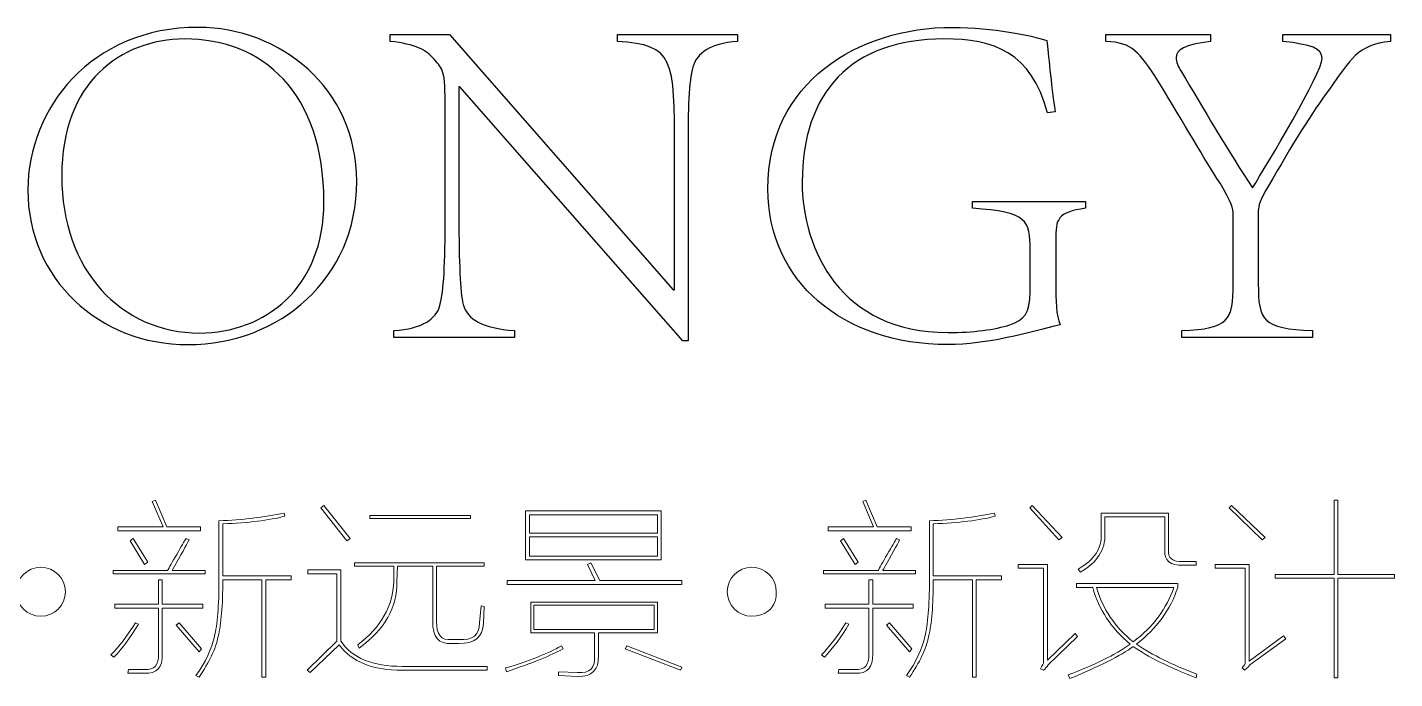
# Model space of a CAD drawing. Extents: x -266287 to 275962, y -324567 to 363765.
# Drawn here: x -78562 to -76561, y 7995 to 8949 of the extents above; entities that cross this region are included whole.
import ezdxf

# ---------------------------------------------------------------- set-up
doc = ezdxf.new("R2010")
doc.units = 0
doc.header["$LTSCALE"] = 1000
doc.layers.get('0').update_dxf_attribs({"linetype": 'CONTINUOUS'})

msp = doc.modelspace()

# ---------------------------------------------------------------- linework, layer by layer
at = {"lineweight": 9}
for p, q in [((-78379.43045, 8254.37516), (-78374.91738, 8256.58002)), ((-78363.72082, 8217.34038), (-78379.43045, 8254.37516)), ((-78374.91738, 8256.58002), (-78358.10531, 8217.34038)), ((-78132.65826, 8245.38346), (-78128.17964, 8248.7252)), ((-78094.55551, 8197.18657), (-78132.65826, 8245.38346)), ((-78128.17964, 8248.7252), (-78090.04243, 8200.52831)), ((-77339.83844, 8254.37516), (-77335.32536, 8256.58002)), ((-77324.1288, 8217.34038), (-77339.83844, 8254.37516)), ((-77335.32536, 8256.58002), (-77318.5133, 8217.34038)), ((-77095.34001, 8245.38346), (-77091.96382, 8248.7252)), ((-77052.72418, 8198.289), (-77095.34001, 8245.38346)), ((-77091.96382, 8248.7252), (-77048.21111, 8201.6652)), ((-76803.71268, 8245.38346), (-76800.37094, 8248.7252)), ((-76755.51579, 8198.289), (-76803.71268, 8245.38346)), ((-76800.37094, 8248.7252), (-76751.00272, 8201.6652)), ((-76650.09587, 8256.58002), (-76644.48037, 8256.58002)), ((-76650.09587, 8147.81835), (-76650.09587, 8256.58002)), ((-76644.48037, 8256.58002), (-76644.48037, 8147.81835)), ((-78060.89692, 8234.1869), (-77913.99805, 8234.1869)), ((-78060.89692, 8229.70827), (-78060.89692, 8234.1869)), ((-77913.99805, 8229.70827), (-78060.89692, 8229.70827)), ((-77913.99805, 8234.1869), (-77913.99805, 8229.70827)), ((-77833.21056, 8240.90483), (-77634.70416, 8240.90483)), ((-77833.21056, 8169.14349), (-77833.21056, 8240.90483)), ((-77640.31967, 8235.28933), (-77827.62951, 8235.28933)), ((-77827.62951, 8235.28933), (-77827.62951, 8208.38313)), ((-77640.31967, 8208.38313), (-77640.31967, 8235.28933)), ((-77634.70416, 8240.90483), (-77634.70416, 8169.14349)), ((-78429.86665, 8211.72487), (-78429.86665, 8217.34038)), ((-78429.86665, 8217.34038), (-78363.72082, 8217.34038)), ((-78308.77154, 8211.72487), (-78429.86665, 8211.72487)), ((-78358.10531, 8217.34038), (-78308.77154, 8217.34038)), ((-78308.77154, 8217.34038), (-78308.77154, 8211.72487)), ((-77827.62951, 8208.38313), (-77640.31967, 8208.38313)), ((-77390.27464, 8211.72487), (-77390.27464, 8217.34038)), ((-77390.27464, 8217.34038), (-77324.1288, 8217.34038)), ((-77269.17953, 8211.72487), (-77390.27464, 8211.72487)), ((-77318.5133, 8217.34038), (-77269.17953, 8217.34038)), ((-77269.17953, 8217.34038), (-77269.17953, 8211.72487)), ((-78411.95215, 8197.18657), (-78407.43908, 8200.52831)), ((-78390.62701, 8162.39111), (-78411.95215, 8197.18657)), ((-78407.43908, 8200.52831), (-78386.14839, 8165.7673)), ((-78090.04243, 8200.52831), (-78094.55551, 8197.18657)), ((-77640.31967, 8202.76763), (-77827.62951, 8202.76763)), ((-77827.62951, 8202.76763), (-77827.62951, 8174.72455)), ((-77640.31967, 8174.72455), (-77640.31967, 8202.76763)), ((-77372.36014, 8197.18657), (-77367.84707, 8200.52831)), ((-77351.035, 8162.39111), (-77372.36014, 8197.18657)), ((-77367.84707, 8200.52831), (-77346.55638, 8165.7673)), ((-77048.21111, 8201.6652), (-77052.72418, 8198.289)), ((-76751.00272, 8201.6652), (-76755.51579, 8198.289)), ((-78386.14839, 8165.7673), (-78390.62701, 8162.39111)), ((-77634.70416, 8169.14349), (-77833.21056, 8169.14349)), ((-77827.62951, 8174.72455), (-77640.31967, 8174.72455)), ((-77742.39785, 8162.39111), (-77737.88477, 8164.63042)), ((-77737.88477, 8164.63042), (-77724.4489, 8138.82665)), ((-77346.55638, 8165.7673), (-77351.035, 8162.39111)), ((-77731.16684, 8138.82665), (-77742.39785, 8162.39111)), ((-76736.42997, 8142.20285), (-76736.42997, 8147.81835)), ((-76736.42997, 8147.81835), (-76650.09587, 8147.81835)), ((-76644.48037, 8147.81835), (-76561.48802, 8147.81835)), ((-76561.48802, 8147.81835), (-76561.48802, 8142.20285)), ((-77860.15121, 8133.2456), (-77860.15121, 8138.82665)), ((-77860.15121, 8138.82665), (-77731.16684, 8138.82665)), ((-77604.42177, 8133.2456), (-77860.15121, 8133.2456)), ((-77724.4489, 8138.82665), (-77604.42177, 8138.82665)), ((-77604.42177, 8138.82665), (-77604.42177, 8133.2456)), ((-76650.09587, 8142.20285), (-76736.42997, 8142.20285)), ((-76650.09587, 7996.40641), (-76650.09587, 8142.20285)), ((-76561.48802, 8142.20285), (-76644.48037, 8142.20285)), ((-76644.48037, 8142.20285), (-76644.48037, 7996.40641)), ((-77644.79829, 8102.96321), (-77820.87712, 8102.96321)), ((-77820.87712, 8102.96321), (-77820.87712, 8067.06532)), ((-77644.79829, 8067.06532), (-77644.79829, 8102.96321)), ((-78344.63499, 8073.78325), (-78340.15636, 8077.15945)), ((-78311.01086, 8034.54361), (-78344.63499, 8073.78325)), ((-78340.15636, 8077.15945), (-78307.63466, 8039.02224)), ((-77820.87712, 8067.06532), (-77644.79829, 8067.06532)), ((-77305.04297, 8073.78325), (-77300.56435, 8077.15945)), ((-77271.41884, 8034.54361), (-77305.04297, 8073.78325)), ((-77300.56435, 8077.15945), (-77268.04265, 8039.02224)), ((-77687.41412, 8039.02224), (-77685.17481, 8043.53531)), ((-77685.17481, 8043.53531), (-77604.42177, 8012.11604)), ((-78307.63466, 8039.02224), (-78311.01086, 8034.54361)), ((-77606.69554, 8007.63742), (-77687.41412, 8039.02224)), ((-77268.04265, 8039.02224), (-77271.41884, 8034.54361)), ((-77604.42177, 8012.11604), (-77606.69554, 8007.63742)), ((-76644.48037, 7996.40641), (-76650.09587, 7996.40641))]:
    msp.add_line(p, q, dxfattribs=at)
for points, knots in [([(-78080.15501, 8722.70144), (-78080.15501, 8581.86593), (-78192.70628, 8484.16303), (-78327.20281, 8484.16303), (-78456.7384, 8484.16303), (-78561.50375, 8579.72997), (-78561.50375, 8710.7125), (-78561.50375, 8829.60275), (-78469.48525, 8948.52745), (-78311.63097, 8948.52745), (-78193.3953, 8948.52745), (-78080.15501, 8860.02294), (-78080.15501, 8722.70144)], [0, 0, 0, 0, 1, 1, 1, 2, 2, 2, 3, 3, 3, 4, 4, 4, 4]), ([(-77051.13944, 8513.17073), (-77097.13146, 8501.87082), (-77157.31728, 8484.16303), (-77215.33269, 8484.16303), (-77369.67297, 8484.16303), (-77478.67579, 8577.59402), (-77478.67579, 8712.09054), (-77478.67579, 8867.11984), (-77347.72771, 8948.52745), (-77208.27024, 8948.52745), (-77148.08442, 8948.52745), (-77094.30648, 8936.50406), (-77070.22527, 8929.40717)], [3, 3, 3, 3, 4, 4, 4, 5, 5, 5, 6, 6, 6, 7, 7, 7, 7]), ([(-78511.96328, 8731.21082), (-78511.96328, 8593.16585), (-78424.87126, 8501.1818), (-78310.21848, 8501.1818), (-78214.65154, 8501.1818), (-78128.28299, 8566.98312), (-78128.28299, 8693.00471), (-78128.28299, 8853.68397), (-78218.19998, 8931.54313), (-78332.16374, 8931.54313)], [0, 0, 0, 0, 1, 1, 1, 2, 2, 2, 3, 3, 3, 3]), ([(-77069.53625, 8823.22932), (-77092.89399, 8912.42285), (-77148.08442, 8931.54313), (-77221.0171, 8931.54313), (-77356.92611, 8931.54313), (-77428.41184, 8852.9605), (-77428.41184, 8722.01242), (-77428.41184, 8622.93147), (-77371.77447, 8501.87082), (-77215.33269, 8501.87082), (-77177.8156, 8501.87082), (-77145.98292, 8506.14273), (-77124.72668, 8513.17073)], [9, 9, 9, 9, 10, 10, 10, 11, 11, 11, 12, 12, 12, 13, 13, 13, 13]), ([(-76831.06674, 8927.99468), (-76868.58383, 8923.06819), (-76881.33068, 8915.97129), (-76881.33068, 8903.91346), (-76881.33068, 8898.2635), (-76878.5057, 8891.16661), (-76873.54477, 8883.38069)], [8, 8, 8, 8, 9, 9, 9, 10, 10, 10, 10]), ([(-76769.50288, 8713.53748), (-76748.24664, 8748.19514), (-76667.56251, 8881.27918), (-76667.56251, 8903.22444), (-76667.56251, 8918.10725), (-76683.82336, 8923.06819), (-76724.8889, 8927.99468)], [11, 11, 11, 11, 12, 12, 12, 13, 13, 13, 13])]:
    msp.add_open_spline(points, degree=3, knots=knots)
for points in [[(-78332.16374, 8931.54313), (-78426.28375, 8930.85411), (-78511.96328, 8867.80886), (-78511.96328, 8731.21082)], [(-78031.40691, 8927.99468), (-78031.40691, 8927.99468), (-78031.40691, 8937.91655), (-78031.40691, 8937.91655)], [(-78031.40691, 8937.91655), (-78031.40691, 8937.91655), (-77944.34934, 8937.91655), (-77944.34934, 8937.91655)], [(-77967.01807, 8901.81195), (-77979.04146, 8915.97129), (-77993.88982, 8923.75721), (-78031.40691, 8927.99468)], [(-77944.34934, 8937.91655), (-77944.34934, 8937.91655), (-77617.34088, 8564.15814), (-77617.34088, 8564.15814)], [(-77698.71404, 8927.99468), (-77698.71404, 8927.99468), (-77698.71404, 8937.91655), (-77698.71404, 8937.91655)], [(-77698.71404, 8937.91655), (-77698.71404, 8937.91655), (-77523.18642, 8937.91655), (-77523.18642, 8937.91655)], [(-77615.20492, 8765.90293), (-77615.20492, 8903.91346), (-77615.89394, 8922.34472), (-77698.71404, 8927.99468)], [(-77523.18642, 8927.99468), (-77564.21751, 8924.44623), (-77581.9253, 8911.01036), (-77588.29873, 8890.47759)], [(-77523.18642, 8937.91655), (-77523.18642, 8937.91655), (-77523.18642, 8927.99468), (-77523.18642, 8927.99468)], [(-77070.22527, 8929.40717), (-77068.12376, 8908.8744), (-77064.57531, 8868.56678), (-77058.20188, 8824.67626)], [(-76983.96008, 8927.99468), (-76983.96008, 8927.99468), (-76983.96008, 8937.91655), (-76983.96008, 8937.91655)], [(-76983.96008, 8937.91655), (-76983.96008, 8937.91655), (-76831.06674, 8937.91655), (-76831.06674, 8937.91655)], [(-76907.51341, 8869.94482), (-76935.83209, 8913.14632), (-76944.34148, 8925.89317), (-76983.96008, 8927.99468)], [(-76831.06674, 8937.91655), (-76831.06674, 8937.91655), (-76831.06674, 8927.99468), (-76831.06674, 8927.99468)], [(-76724.8889, 8927.99468), (-76724.8889, 8927.99468), (-76724.8889, 8937.91655), (-76724.8889, 8937.91655)], [(-76724.8889, 8937.91655), (-76724.8889, 8937.91655), (-76567.75809, 8937.91655), (-76567.75809, 8937.91655)], [(-76567.75809, 8927.99468), (-76616.57509, 8922.34472), (-76625.08448, 8902.53542), (-76656.95161, 8857.92143)], [(-76567.75809, 8937.91655), (-76567.75809, 8937.91655), (-76567.75809, 8927.99468), (-76567.75809, 8927.99468)], [(-77950.72277, 8826.77777), (-77950.72277, 8889.78857), (-77954.27122, 8886.24012), (-77967.01807, 8901.81195)], [(-77588.29873, 8890.47759), (-77594.67215, 8868.56678), (-77595.39562, 8832.46218), (-77595.39562, 8765.90293)], [(-76873.54477, 8883.38069), (-76843.09012, 8832.46218), (-76802.74805, 8763.76698), (-76769.50288, 8713.53748)], [(-76816.9074, 8720.59993), (-76840.98861, 8756.70453), (-76867.89481, 8805.52153), (-76907.51341, 8869.94482)], [(-77929.50098, 8861.46988), (-77929.50098, 8861.46988), (-77930.91347, 8861.46988), (-77930.91347, 8861.46988)], [(-77930.91347, 8861.46988), (-77930.91347, 8861.46988), (-77930.91347, 8673.16096), (-77930.91347, 8673.16096)], [(-77603.18154, 8489.81298), (-77603.18154, 8489.81298), (-77929.50098, 8861.46988), (-77929.50098, 8861.46988)], [(-76656.95161, 8857.92143), (-76682.41087, 8824.67626), (-76711.45302, 8776.51383), (-76746.14513, 8716.36246)], [(-77950.72277, 8673.16096), (-77950.72277, 8673.16096), (-77950.72277, 8826.77777), (-77950.72277, 8826.77777)], [(-77058.20188, 8824.67626), (-77058.20188, 8824.67626), (-77069.53625, 8823.22932), (-77069.53625, 8823.22932)], [(-77615.20492, 8564.15814), (-77615.20492, 8564.15814), (-77615.20492, 8765.90293), (-77615.20492, 8765.90293)], [(-77595.39562, 8765.90293), (-77595.39562, 8765.90293), (-77595.39562, 8489.81298), (-77595.39562, 8489.81298)], [(-76797.78712, 8675.29692), (-76797.78712, 8683.08284), (-76799.23406, 8690.86875), (-76816.9074, 8720.59993)], [(-76746.14513, 8716.36246), (-76759.58101, 8695.14067), (-76760.27003, 8687.35476), (-76760.9935, 8680.25786)], [(-77179.26254, 8683.77186), (-77179.26254, 8683.77186), (-77179.26254, 8693.69373), (-77179.26254, 8693.69373)], [(-77179.26254, 8693.69373), (-77179.26254, 8693.69373), (-77013.62235, 8693.69373), (-77013.62235, 8693.69373)], [(-77094.9955, 8622.93147), (-77094.9955, 8666.09852), (-77098.54395, 8678.1219), (-77179.26254, 8683.77186)], [(-77013.62235, 8683.77186), (-77055.37691, 8677.43288), (-77057.47841, 8668.20003), (-77057.47841, 8637.05636)], [(-77013.62235, 8693.69373), (-77013.62235, 8693.69373), (-77013.62235, 8683.77186), (-77013.62235, 8683.77186)], [(-77958.50869, 8541.48941), (-77952.85873, 8562.74565), (-77950.72277, 8601.67523), (-77950.72277, 8673.16096)], [(-77930.91347, 8673.16096), (-77930.19, 8601.67523), (-77929.50098, 8562.74565), (-77924.54005, 8542.93635)], [(-76797.78712, 8573.35655), (-76797.78712, 8573.35655), (-76797.78712, 8675.29692), (-76797.78712, 8675.29692)], [(-76760.9935, 8680.25786), (-76760.9935, 8680.25786), (-76760.9935, 8573.35655), (-76760.9935, 8573.35655)], [(-77057.47841, 8637.05636), (-77057.47841, 8637.05636), (-77057.47841, 8573.35655), (-77057.47841, 8573.35655)], [(-77094.9955, 8561.33316), (-77094.9955, 8561.33316), (-77094.9955, 8622.93147), (-77094.9955, 8622.93147)], [(-77617.34088, 8564.15814), (-77617.34088, 8564.15814), (-77615.20492, 8564.15814), (-77615.20492, 8564.15814)], [(-77057.47841, 8573.35655), (-77057.47841, 8548.58631), (-77056.78939, 8527.36452), (-77051.13944, 8513.17073)], [(-76872.8213, 8504.69579), (-76803.47152, 8507.52077), (-76797.78712, 8519.57861), (-76797.78712, 8573.35655)], [(-76760.9935, 8573.35655), (-76760.9935, 8519.57861), (-76755.34354, 8507.52077), (-76681.72185, 8504.69579)], [(-77124.72668, 8513.17073), (-77103.50489, 8520.26763), (-77094.9955, 8530.1895), (-77094.9955, 8561.33316)], [(-78025.75695, 8504.69579), (-77984.00239, 8507.52077), (-77964.15864, 8521.71457), (-77958.50869, 8541.48941)], [(-77924.54005, 8542.93635), (-77918.16662, 8520.95665), (-77896.94483, 8508.24424), (-77849.50587, 8504.69579)], [(-78025.75695, 8494.77392), (-78025.75695, 8494.77392), (-78025.75695, 8504.69579), (-78025.75695, 8504.69579)], [(-77849.50587, 8504.69579), (-77849.50587, 8504.69579), (-77849.50587, 8494.77392), (-77849.50587, 8494.77392)], [(-76872.8213, 8494.77392), (-76872.8213, 8494.77392), (-76872.8213, 8504.69579), (-76872.8213, 8504.69579)], [(-76681.72185, 8504.69579), (-76681.72185, 8504.69579), (-76681.72185, 8494.77392), (-76681.72185, 8494.77392)], [(-77849.50587, 8494.77392), (-77849.50587, 8494.77392), (-78025.75695, 8494.77392), (-78025.75695, 8494.77392)], [(-77595.39562, 8489.81298), (-77595.39562, 8489.81298), (-77603.18154, 8489.81298), (-77603.18154, 8489.81298)], [(-76681.72185, 8494.77392), (-76681.72185, 8494.77392), (-76872.8213, 8494.77392), (-76872.8213, 8494.77392)]]:
    msp.add_open_spline(points, degree=3)
for points in [[(-78281.8309, 8226.33208), (-78247.44884, 8227.81347), (-78215.68506, 8231.53417), (-78186.50511, 8237.52864)], [(-78281.8309, 8139.96354), (-78281.8309, 8139.96354), (-78281.8309, 8226.33208), (-78281.8309, 8226.33208)], [(-78185.40268, 8233.05002), (-78208.58817, 8227.05555), (-78238.87056, 8223.3004), (-78276.24984, 8221.85346)], [(-78186.50511, 8237.52864), (-78186.50511, 8237.52864), (-78185.40268, 8233.05002), (-78185.40268, 8233.05002)], [(-77242.23888, 8226.33208), (-77207.85683, 8227.81347), (-77176.09305, 8231.53417), (-77146.91309, 8237.52864)], [(-77242.23888, 8139.96354), (-77242.23888, 8139.96354), (-77242.23888, 8226.33208), (-77242.23888, 8226.33208)], [(-77145.81066, 8233.05002), (-77168.99615, 8227.05555), (-77199.27854, 8223.3004), (-77236.65783, 8221.85346)], [(-77146.91309, 8237.52864), (-77146.91309, 8237.52864), (-77145.81066, 8233.05002), (-77145.81066, 8233.05002)], [(-76991.02252, 8237.52864), (-76991.02252, 8237.52864), (-76892.32054, 8237.52864), (-76892.32054, 8237.52864)], [(-76991.02252, 8207.24625), (-76991.02252, 8207.24625), (-76991.02252, 8237.52864), (-76991.02252, 8237.52864)], [(-76897.93604, 8231.91313), (-76897.93604, 8231.91313), (-76985.40702, 8231.91313), (-76985.40702, 8231.91313)], [(-76985.40702, 8231.91313), (-76985.40702, 8231.91313), (-76985.40702, 8207.24625), (-76985.40702, 8207.24625)], [(-76897.93604, 8183.6818), (-76897.93604, 8183.6818), (-76897.93604, 8231.91313), (-76897.93604, 8231.91313)], [(-76892.32054, 8237.52864), (-76892.32054, 8237.52864), (-76892.32054, 8183.6818), (-76892.32054, 8183.6818)], [(-78276.24984, 8221.85346), (-78276.24984, 8221.85346), (-78276.24984, 8145.57904), (-78276.24984, 8145.57904)], [(-77236.65783, 8221.85346), (-77236.65783, 8221.85346), (-77236.65783, 8145.57904), (-77236.65783, 8145.57904)], [(-77024.6811, 8155.67317), (-77000.73769, 8169.14349), (-76989.54113, 8186.30007), (-76991.02252, 8207.24625)], [(-76985.40702, 8207.24625), (-76984.68355, 8184.09521), (-76996.63803, 8165.35389), (-77021.30491, 8151.1601)], [(-78325.58361, 8198.289), (-78329.33876, 8190.77869), (-78337.19358, 8176.5849), (-78349.14806, 8155.67317)], [(-78343.53256, 8176.99831), (-78336.81462, 8188.91834), (-78332.30155, 8196.77316), (-78330.06223, 8200.52831)], [(-78330.06223, 8200.52831), (-78330.06223, 8200.52831), (-78325.58361, 8198.289), (-78325.58361, 8198.289)], [(-77285.9916, 8198.289), (-77289.74675, 8190.77869), (-77297.60157, 8176.5849), (-77309.55605, 8155.67317)], [(-77303.94054, 8176.99831), (-77297.22261, 8188.91834), (-77292.70953, 8196.77316), (-77290.47022, 8200.52831)], [(-77290.47022, 8200.52831), (-77290.47022, 8200.52831), (-77285.9916, 8198.289), (-77285.9916, 8198.289)], [(-76871.02985, 8161.28868), (-76889.73671, 8160.53076), (-76898.69396, 8168.00661), (-76897.93604, 8183.6818)], [(-76892.32054, 8183.6818), (-76893.83638, 8171.72732), (-76886.73948, 8166.11181), (-76871.02985, 8166.86973)], [(-78356.96843, 8153.43386), (-78354.72912, 8157.91248), (-78350.25049, 8165.7673), (-78343.53256, 8176.99831)], [(-78083.3245, 8160.1518), (-78083.3245, 8160.1518), (-78083.3245, 8164.63042), (-78083.3245, 8164.63042)], [(-78083.3245, 8164.63042), (-78083.3245, 8164.63042), (-77893.80979, 8164.63042), (-77893.80979, 8164.63042)], [(-77893.80979, 8164.63042), (-77893.80979, 8164.63042), (-77893.80979, 8160.1518), (-77893.80979, 8160.1518)], [(-77317.37642, 8153.43386), (-77315.1371, 8157.91248), (-77310.65848, 8165.7673), (-77303.94054, 8176.99831)], [(-76871.02985, 8166.86973), (-76871.02985, 8166.86973), (-76851.94402, 8166.86973), (-76851.94402, 8166.86973)], [(-76851.94402, 8166.86973), (-76851.94402, 8166.86973), (-76851.94402, 8161.28868), (-76851.94402, 8161.28868)], [(-78436.61904, 8153.43386), (-78436.61904, 8153.43386), (-78356.96843, 8153.43386), (-78356.96843, 8153.43386)], [(-78436.61904, 8148.95524), (-78436.61904, 8148.95524), (-78436.61904, 8153.43386), (-78436.61904, 8153.43386)], [(-78302.01916, 8148.95524), (-78302.01916, 8148.95524), (-78436.61904, 8148.95524), (-78436.61904, 8148.95524)], [(-78349.14806, 8155.67317), (-78349.87153, 8154.91525), (-78350.25049, 8154.15733), (-78350.25049, 8153.43386)], [(-78350.25049, 8153.43386), (-78350.25049, 8153.43386), (-78302.01916, 8153.43386), (-78302.01916, 8153.43386)], [(-78302.01916, 8153.43386), (-78302.01916, 8153.43386), (-78302.01916, 8148.95524), (-78302.01916, 8148.95524)], [(-78276.24984, 8145.57904), (-78276.24984, 8145.57904), (-78176.41098, 8145.57904), (-78176.41098, 8145.57904)], [(-78176.41098, 8145.57904), (-78176.41098, 8145.57904), (-78176.41098, 8139.96354), (-78176.41098, 8139.96354)], [(-78151.74409, 8154.53629), (-78151.74409, 8154.53629), (-78103.51276, 8154.53629), (-78103.51276, 8154.53629)], [(-78151.74409, 8148.95524), (-78151.74409, 8148.95524), (-78151.74409, 8154.53629), (-78151.74409, 8154.53629)], [(-78109.12826, 8148.95524), (-78109.12826, 8148.95524), (-78151.74409, 8148.95524), (-78151.74409, 8148.95524)], [(-78109.12826, 8050.2188), (-78109.12826, 8050.2188), (-78109.12826, 8148.95524), (-78109.12826, 8148.95524)], [(-78103.51276, 8154.53629), (-78103.51276, 8154.53629), (-78103.51276, 8050.2188), (-78103.51276, 8050.2188)], [(-78026.13591, 8160.1518), (-78026.13591, 8160.1518), (-78083.3245, 8160.1518), (-78083.3245, 8160.1518)], [(-78026.13591, 8137.72422), (-78026.13591, 8137.72422), (-78026.13591, 8160.1518), (-78026.13591, 8160.1518)], [(-78020.52041, 8160.1518), (-78020.52041, 8160.1518), (-78021.65729, 8137.72422), (-78021.65729, 8137.72422)], [(-77968.94733, 8160.1518), (-77968.94733, 8160.1518), (-78020.52041, 8160.1518), (-78020.52041, 8160.1518)], [(-77968.94733, 8079.39876), (-77968.94733, 8079.39876), (-77968.94733, 8160.1518), (-77968.94733, 8160.1518)], [(-77893.80979, 8160.1518), (-77893.80979, 8160.1518), (-77963.33182, 8160.1518), (-77963.33182, 8160.1518)], [(-77963.33182, 8160.1518), (-77963.33182, 8160.1518), (-77963.33182, 8079.39876), (-77963.33182, 8079.39876)], [(-77397.02702, 8153.43386), (-77397.02702, 8153.43386), (-77317.37642, 8153.43386), (-77317.37642, 8153.43386)], [(-77397.02702, 8148.95524), (-77397.02702, 8148.95524), (-77397.02702, 8153.43386), (-77397.02702, 8153.43386)], [(-77262.42714, 8148.95524), (-77262.42714, 8148.95524), (-77397.02702, 8148.95524), (-77397.02702, 8148.95524)], [(-77309.55605, 8155.67317), (-77310.27952, 8154.91525), (-77310.65848, 8154.15733), (-77310.65848, 8153.43386)], [(-77310.65848, 8153.43386), (-77310.65848, 8153.43386), (-77262.42714, 8153.43386), (-77262.42714, 8153.43386)], [(-77262.42714, 8153.43386), (-77262.42714, 8153.43386), (-77262.42714, 8148.95524), (-77262.42714, 8148.95524)], [(-77236.65783, 8145.57904), (-77236.65783, 8145.57904), (-77136.81896, 8145.57904), (-77136.81896, 8145.57904)], [(-77136.81896, 8145.57904), (-77136.81896, 8145.57904), (-77136.81896, 8139.96354), (-77136.81896, 8139.96354)], [(-77112.15208, 8156.81005), (-77112.15208, 8156.81005), (-77112.15208, 8162.39111), (-77112.15208, 8162.39111)], [(-77112.15208, 8162.39111), (-77112.15208, 8162.39111), (-77069.53625, 8162.39111), (-77069.53625, 8162.39111)], [(-77075.15175, 8156.81005), (-77075.15175, 8156.81005), (-77112.15208, 8156.81005), (-77112.15208, 8156.81005)], [(-77075.15175, 8018.83398), (-77075.15175, 8018.83398), (-77075.15175, 8156.81005), (-77075.15175, 8156.81005)], [(-77069.53625, 8162.39111), (-77069.53625, 8162.39111), (-77069.53625, 8022.21017), (-77069.53625, 8022.21017)], [(-77021.30491, 8151.1601), (-77021.30491, 8151.1601), (-77024.6811, 8155.67317), (-77024.6811, 8155.67317)], [(-76851.94402, 8161.28868), (-76851.94402, 8161.28868), (-76871.02985, 8161.28868), (-76871.02985, 8161.28868)], [(-76823.90094, 8162.39111), (-76823.90094, 8162.39111), (-76774.56717, 8162.39111), (-76774.56717, 8162.39111)], [(-76823.90094, 8156.81005), (-76823.90094, 8156.81005), (-76823.90094, 8162.39111), (-76823.90094, 8162.39111)], [(-76780.18268, 8156.81005), (-76780.18268, 8156.81005), (-76823.90094, 8156.81005), (-76823.90094, 8156.81005)], [(-76780.18268, 8018.83398), (-76780.18268, 8018.83398), (-76780.18268, 8156.81005), (-76780.18268, 8156.81005)], [(-76774.56717, 8162.39111), (-76774.56717, 8162.39111), (-76774.56717, 8021.07329), (-76774.56717, 8021.07329)], [(-78370.43875, 8104.10009), (-78370.43875, 8104.10009), (-78370.43875, 8139.96354), (-78370.43875, 8139.96354)], [(-78370.43875, 8139.96354), (-78370.43875, 8139.96354), (-78364.82325, 8139.96354), (-78364.82325, 8139.96354)], [(-78364.82325, 8139.96354), (-78364.82325, 8139.96354), (-78364.82325, 8104.10009), (-78364.82325, 8104.10009)], [(-78288.58329, 8056.97119), (-78284.10466, 8074.16221), (-78281.8309, 8101.82633), (-78281.8309, 8139.96354)], [(-78276.24984, 8139.96354), (-78276.24984, 8102.58425), (-78278.48916, 8074.92013), (-78282.96778, 8056.97119)], [(-78219.02681, 8139.96354), (-78219.02681, 8139.96354), (-78276.24984, 8139.96354), (-78276.24984, 8139.96354)], [(-78219.02681, 7997.50884), (-78219.02681, 7997.50884), (-78219.02681, 8139.96354), (-78219.02681, 8139.96354)], [(-78176.41098, 8139.96354), (-78176.41098, 8139.96354), (-78213.44575, 8139.96354), (-78213.44575, 8139.96354)], [(-78213.44575, 8139.96354), (-78213.44575, 8139.96354), (-78213.44575, 7997.50884), (-78213.44575, 7997.50884)], [(-78078.84587, 8044.63774), (-78044.46382, 8070.82047), (-78026.89383, 8101.82633), (-78026.13591, 8137.72422)], [(-78021.65729, 8137.72422), (-78020.89937, 8099.58702), (-78039.22727, 8067.06532), (-78076.60656, 8040.15912)], [(-77330.84674, 8104.10009), (-77330.84674, 8104.10009), (-77330.84674, 8139.96354), (-77330.84674, 8139.96354)], [(-77330.84674, 8139.96354), (-77330.84674, 8139.96354), (-77325.23123, 8139.96354), (-77325.23123, 8139.96354)], [(-77325.23123, 8139.96354), (-77325.23123, 8139.96354), (-77325.23123, 8104.10009), (-77325.23123, 8104.10009)], [(-77248.99127, 8056.97119), (-77244.51265, 8074.16221), (-77242.23888, 8101.82633), (-77242.23888, 8139.96354)], [(-77236.65783, 8139.96354), (-77236.65783, 8102.58425), (-77238.89714, 8074.92013), (-77243.37577, 8056.97119)], [(-77179.43479, 8139.96354), (-77179.43479, 8139.96354), (-77236.65783, 8139.96354), (-77236.65783, 8139.96354)], [(-77179.43479, 7997.50884), (-77179.43479, 7997.50884), (-77179.43479, 8139.96354), (-77179.43479, 8139.96354)], [(-77136.81896, 8139.96354), (-77136.81896, 8139.96354), (-77173.85374, 8139.96354), (-77173.85374, 8139.96354)], [(-77173.85374, 8139.96354), (-77173.85374, 8139.96354), (-77173.85374, 7997.50884), (-77173.85374, 7997.50884)], [(-77026.92042, 8128.76698), (-77026.92042, 8128.76698), (-77026.92042, 8134.34803), (-77026.92042, 8134.34803)], [(-77026.92042, 8134.34803), (-77026.92042, 8134.34803), (-76878.88466, 8134.34803), (-76878.88466, 8134.34803)], [(-77003.35596, 8128.76698), (-77003.35596, 8128.76698), (-77026.92042, 8128.76698), (-77026.92042, 8128.76698)], [(-76948.40669, 8045.74017), (-76976.07081, 8068.92567), (-76994.39872, 8096.58978), (-77003.35596, 8128.76698)], [(-76997.74046, 8128.76698), (-76988.78321, 8097.3477), (-76970.83426, 8070.82047), (-76943.92807, 8049.11637)], [(-76884.50017, 8128.76698), (-76884.50017, 8128.76698), (-76997.74046, 8128.76698), (-76997.74046, 8128.76698)], [(-76943.92807, 8049.11637), (-76914.74811, 8071.57839), (-76894.97326, 8098.10563), (-76884.50017, 8128.76698)], [(-76878.88466, 8128.76698), (-76889.35775, 8096.58978), (-76909.54601, 8068.92567), (-76939.44944, 8045.74017)], [(-76878.88466, 8134.34803), (-76878.88466, 8134.34803), (-76878.88466, 8128.76698), (-76878.88466, 8128.76698)], [(-78434.37973, 8104.10009), (-78434.37973, 8104.10009), (-78370.43875, 8104.10009), (-78370.43875, 8104.10009)], [(-78434.37973, 8098.45014), (-78434.37973, 8098.45014), (-78434.37973, 8104.10009), (-78434.37973, 8104.10009)], [(-78364.82325, 8104.10009), (-78364.82325, 8104.10009), (-78305.39535, 8104.10009), (-78305.39535, 8104.10009)], [(-78305.39535, 8104.10009), (-78305.39535, 8104.10009), (-78305.39535, 8098.45014), (-78305.39535, 8098.45014)], [(-77825.3902, 8107.44183), (-77825.3902, 8107.44183), (-77640.31967, 8107.44183), (-77640.31967, 8107.44183)], [(-77825.3902, 8062.58669), (-77825.3902, 8062.58669), (-77825.3902, 8107.44183), (-77825.3902, 8107.44183)], [(-77640.31967, 8107.44183), (-77640.31967, 8107.44183), (-77640.31967, 8062.58669), (-77640.31967, 8062.58669)], [(-77394.78771, 8104.10009), (-77394.78771, 8104.10009), (-77330.84674, 8104.10009), (-77330.84674, 8104.10009)], [(-77394.78771, 8098.45014), (-77394.78771, 8098.45014), (-77394.78771, 8104.10009), (-77394.78771, 8104.10009)], [(-77325.23123, 8104.10009), (-77325.23123, 8104.10009), (-77265.80334, 8104.10009), (-77265.80334, 8104.10009)], [(-77265.80334, 8104.10009), (-77265.80334, 8104.10009), (-77265.80334, 8098.45014), (-77265.80334, 8098.45014)], [(-78370.43875, 8098.45014), (-78370.43875, 8098.45014), (-78434.37973, 8098.45014), (-78434.37973, 8098.45014)], [(-78370.43875, 8031.20187), (-78370.43875, 8031.20187), (-78370.43875, 8098.45014), (-78370.43875, 8098.45014)], [(-78305.39535, 8098.45014), (-78305.39535, 8098.45014), (-78364.82325, 8098.45014), (-78364.82325, 8098.45014)], [(-78364.82325, 8098.45014), (-78364.82325, 8098.45014), (-78364.82325, 8031.20187), (-78364.82325, 8031.20187)], [(-77900.52773, 8077.15945), (-77900.52773, 8077.15945), (-77898.28842, 8101.82633), (-77898.28842, 8101.82633)], [(-77898.28842, 8101.82633), (-77898.28842, 8101.82633), (-77893.80979, 8100.7239), (-77893.80979, 8100.7239)], [(-77893.80979, 8100.7239), (-77893.80979, 8100.7239), (-77894.91222, 8076.05701), (-77894.91222, 8076.05701)], [(-77330.84674, 8098.45014), (-77330.84674, 8098.45014), (-77394.78771, 8098.45014), (-77394.78771, 8098.45014)], [(-77330.84674, 8031.20187), (-77330.84674, 8031.20187), (-77330.84674, 8098.45014), (-77330.84674, 8098.45014)], [(-77265.80334, 8098.45014), (-77265.80334, 8098.45014), (-77325.23123, 8098.45014), (-77325.23123, 8098.45014)], [(-77325.23123, 8098.45014), (-77325.23123, 8098.45014), (-77325.23123, 8031.20187), (-77325.23123, 8031.20187)], [(-78439.96078, 8030.06499), (-78428.04075, 8042.01947), (-78416.05182, 8057.72911), (-78404.09734, 8077.15945)], [(-78399.61871, 8074.92013), (-78410.81527, 8056.21326), (-78422.76975, 8040.15912), (-78435.48216, 8026.6888)], [(-78404.09734, 8077.15945), (-78404.09734, 8077.15945), (-78399.61871, 8074.92013), (-78399.61871, 8074.92013)], [(-77940.90425, 8046.87706), (-77960.33459, 8045.39566), (-77969.70525, 8056.21326), (-77968.94733, 8079.39876)], [(-77963.33182, 8079.39876), (-77964.08974, 8059.93397), (-77956.61388, 8050.97672), (-77940.90425, 8052.49256)], [(-77930.81012, 8052.49256), (-77910.62186, 8050.97672), (-77900.52773, 8059.2105), (-77900.52773, 8077.15945)], [(-77894.91222, 8076.05701), (-77895.67014, 8055.86876), (-77907.62463, 8046.11913), (-77930.81012, 8046.87706)], [(-77400.36877, 8030.06499), (-77388.44874, 8042.01947), (-77376.4598, 8057.72911), (-77364.50532, 8077.15945)], [(-77360.0267, 8074.92013), (-77371.22326, 8056.21326), (-77383.17774, 8040.15912), (-77395.89014, 8026.6888)], [(-77364.50532, 8077.15945), (-77364.50532, 8077.15945), (-77360.0267, 8074.92013), (-77360.0267, 8074.92013)], [(-78315.48948, 7999.7826), (-78301.29569, 8019.97086), (-78292.33844, 8039.02224), (-78288.58329, 8056.97119)], [(-78282.96778, 8056.97119), (-78286.72293, 8039.02224), (-78296.05914, 8019.21294), (-78311.01086, 7997.50884)], [(-78152.84652, 8007.63742), (-78152.84652, 8007.63742), (-78109.12826, 8050.2188), (-78109.12826, 8050.2188)], [(-78105.75207, 8044.63774), (-78105.75207, 8044.63774), (-78148.3679, 8004.26122), (-78148.3679, 8004.26122)], [(-78013.80247, 8007.63742), (-78057.17622, 8007.63742), (-78087.80312, 8019.97086), (-78105.75207, 8044.63774)], [(-78103.51276, 8050.2188), (-78087.07965, 8025.55191), (-78057.17622, 8013.21847), (-78013.80247, 8013.21847)], [(-78076.60656, 8040.15912), (-78076.60656, 8040.15912), (-78078.84587, 8044.63774), (-78078.84587, 8044.63774)], [(-77940.90425, 8052.49256), (-77940.90425, 8052.49256), (-77930.81012, 8052.49256), (-77930.81012, 8052.49256)], [(-77930.81012, 8046.87706), (-77930.81012, 8046.87706), (-77940.90425, 8046.87706), (-77940.90425, 8046.87706)], [(-77862.39052, 8011.01361), (-77828.73194, 8020.72878), (-77801.44678, 8031.54638), (-77780.5006, 8043.53531)], [(-77732.30372, 8062.58669), (-77732.30372, 8062.58669), (-77825.3902, 8062.58669), (-77825.3902, 8062.58669)], [(-77780.5006, 8043.53531), (-77780.5006, 8043.53531), (-77778.26129, 8039.02224), (-77778.26129, 8039.02224)], [(-77732.30372, 8028.92811), (-77732.30372, 8028.92811), (-77732.30372, 8062.58669), (-77732.30372, 8062.58669)], [(-77640.31967, 8062.58669), (-77640.31967, 8062.58669), (-77726.68821, 8062.58669), (-77726.68821, 8062.58669)], [(-77726.68821, 8062.58669), (-77726.68821, 8062.58669), (-77726.68821, 8028.92811), (-77726.68821, 8028.92811)], [(-77275.89747, 7999.7826), (-77261.70367, 8019.97086), (-77252.74643, 8039.02224), (-77248.99127, 8056.97119)], [(-77243.37577, 8056.97119), (-77247.13092, 8039.02224), (-77256.46713, 8019.21294), (-77271.41884, 7997.50884)], [(-77069.53625, 8022.21017), (-77069.53625, 8022.21017), (-77029.15973, 8061.44981), (-77029.15973, 8061.44981)], [(-77025.78353, 8056.97119), (-77025.78353, 8056.97119), (-77068.39937, 8015.49224), (-77068.39937, 8015.49224)], [(-77039.25386, 8000.88503), (-77001.11665, 8015.11328), (-76970.83426, 8030.06499), (-76948.40669, 8045.74017)], [(-77029.15973, 8061.44981), (-77029.15973, 8061.44981), (-77025.78353, 8056.97119), (-77025.78353, 8056.97119)], [(-76939.44944, 8045.74017), (-76916.26395, 8030.06499), (-76886.73948, 8015.49224), (-76850.84159, 8002.02191)], [(-76774.56717, 8021.07329), (-76774.56717, 8021.07329), (-76724.09652, 8058.07362), (-76724.09652, 8058.07362)], [(-76720.72033, 8053.59499), (-76720.72033, 8053.59499), (-76773.43029, 8015.49224), (-76773.43029, 8015.49224)], [(-76724.09652, 8058.07362), (-76724.09652, 8058.07362), (-76720.72033, 8053.59499), (-76720.72033, 8053.59499)], [(-78435.48216, 8026.6888), (-78435.48216, 8026.6888), (-78439.96078, 8030.06499), (-78439.96078, 8030.06499)], [(-78364.82325, 8031.20187), (-78364.09978, 8011.73708), (-78372.67807, 8002.40087), (-78390.62701, 8003.15879)], [(-78390.62701, 8008.73985), (-78376.43322, 8008.01638), (-78369.71528, 8015.49224), (-78370.43875, 8031.20187)], [(-77778.26129, 8039.02224), (-77795.48677, 8029.30707), (-77823.11643, 8018.11051), (-77861.25364, 8005.36366)], [(-77726.68821, 8028.92811), (-77725.93029, 8008.01638), (-77736.02442, 7997.92225), (-77756.9706, 7998.68017)], [(-77756.9706, 8004.26122), (-77739.02165, 8002.77983), (-77730.78787, 8011.01361), (-77732.30372, 8028.92811)], [(-77395.89014, 8026.6888), (-77395.89014, 8026.6888), (-77400.36877, 8030.06499), (-77400.36877, 8030.06499)], [(-77325.23123, 8031.20187), (-77324.50776, 8011.73708), (-77333.08605, 8002.40087), (-77351.035, 8003.15879)], [(-77351.035, 8008.73985), (-77336.84121, 8008.01638), (-77330.12327, 8015.49224), (-77330.84674, 8031.20187)], [(-76943.92807, 8042.39843), (-76962.63493, 8028.92811), (-76993.64079, 8013.21847), (-77037.01455, 7995.30398)], [(-76851.94402, 7996.40641), (-76892.32054, 8012.11604), (-76923.01634, 8027.41227), (-76943.92807, 8042.39843)], [(-78415.2939, 8003.15879), (-78415.2939, 8003.15879), (-78414.19147, 8008.73985), (-78414.19147, 8008.73985)], [(-78390.62701, 8003.15879), (-78398.86079, 8003.15879), (-78407.09457, 8003.15879), (-78415.2939, 8003.15879)], [(-78414.19147, 8008.73985), (-78405.95769, 8008.73985), (-78398.10287, 8008.73985), (-78390.62701, 8008.73985)], [(-78148.3679, 8004.26122), (-78148.3679, 8004.26122), (-78152.84652, 8007.63742), (-78152.84652, 8007.63742)], [(-78013.80247, 8013.21847), (-78013.80247, 8013.21847), (-77889.29672, 8013.21847), (-77889.29672, 8013.21847)], [(-77889.29672, 8007.63742), (-77889.29672, 8007.63742), (-78013.80247, 8007.63742), (-78013.80247, 8007.63742)], [(-77889.29672, 8013.21847), (-77889.29672, 8013.21847), (-77889.29672, 8007.63742), (-77889.29672, 8007.63742)], [(-77861.25364, 8005.36366), (-77861.25364, 8005.36366), (-77862.39052, 8011.01361), (-77862.39052, 8011.01361)], [(-77785.01368, 7999.7826), (-77785.01368, 7999.7826), (-77785.01368, 8005.36366), (-77785.01368, 8005.36366)], [(-77785.01368, 8005.36366), (-77785.01368, 8005.36366), (-77756.9706, 8004.26122), (-77756.9706, 8004.26122)], [(-77375.70188, 8003.15879), (-77375.70188, 8003.15879), (-77374.59945, 8008.73985), (-77374.59945, 8008.73985)], [(-77351.035, 8003.15879), (-77359.26878, 8003.15879), (-77367.50256, 8003.15879), (-77375.70188, 8003.15879)], [(-77374.59945, 8008.73985), (-77366.36567, 8008.73985), (-77358.51086, 8008.73985), (-77351.035, 8008.73985)], [(-77079.63038, 8009.87673), (-77076.63314, 8015.11328), (-77075.15175, 8018.11051), (-77075.15175, 8018.83398)], [(-77075.15175, 8007.63742), (-77075.15175, 8007.63742), (-77079.63038, 8009.87673), (-77079.63038, 8009.87673)], [(-77068.39937, 8015.49224), (-77070.63868, 8012.495), (-77072.91244, 8009.87673), (-77075.15175, 8007.63742)], [(-76784.6613, 8011.01361), (-76781.69852, 8014.73431), (-76780.18268, 8017.35259), (-76780.18268, 8018.83398)], [(-76781.28511, 8007.63742), (-76781.28511, 8007.63742), (-76784.6613, 8011.01361), (-76784.6613, 8011.01361)], [(-76775.70405, 8012.11604), (-76777.94337, 8010.6002), (-76779.80372, 8009.15326), (-76781.28511, 8007.63742)], [(-76773.43029, 8015.49224), (-76774.18821, 8014.73431), (-76774.94613, 8013.63188), (-76775.70405, 8012.11604)], [(-78311.01086, 7997.50884), (-78311.01086, 7997.50884), (-78315.48948, 7999.7826), (-78315.48948, 7999.7826)], [(-78213.44575, 7997.50884), (-78213.44575, 7997.50884), (-78219.02681, 7997.50884), (-78219.02681, 7997.50884)], [(-77756.9706, 7998.68017), (-77756.9706, 7998.68017), (-77785.01368, 7999.7826), (-77785.01368, 7999.7826)], [(-77271.41884, 7997.50884), (-77271.41884, 7997.50884), (-77275.89747, 7999.7826), (-77275.89747, 7999.7826)], [(-77173.85374, 7997.50884), (-77173.85374, 7997.50884), (-77179.43479, 7997.50884), (-77179.43479, 7997.50884)], [(-77037.01455, 7995.30398), (-77037.01455, 7995.30398), (-77039.25386, 8000.88503), (-77039.25386, 8000.88503)], [(-76850.84159, 8002.02191), (-76850.84159, 8002.02191), (-76851.94402, 7996.40641), (-76851.94402, 7996.40641)]]:
    msp.add_open_spline(points, degree=3, dxfattribs=at)
for points, knots in [([(-78506.58893, 8122.5658), (-78506.58893, 8102.79096), (-78522.67752, 8086.66791), (-78542.48682, 8086.66791), (-78562.33057, 8086.66791), (-78578.38472, 8102.79096), (-78578.38472, 8122.5658), (-78578.38472, 8142.40955), (-78562.33057, 8158.4637), (-78542.48682, 8158.4637), (-78522.67752, 8158.4637), (-78506.58893, 8142.40955), (-78506.58893, 8122.5658)], [0, 0, 0, 0, 1, 1, 1, 2, 2, 2, 3, 3, 3, 4, 4, 4, 4]), ([(-77466.30789, 8122.5658), (-77466.30789, 8122.5658), (-77466.30789, 8122.5658), (-77466.30789, 8122.5658), (-77466.30789, 8122.5658), (-77466.30789, 8122.5658), (-77466.30789, 8102.79096), (-77482.36204, 8086.66791), (-77502.20579, 8086.66791), (-77522.01509, 8086.66791), (-77538.10368, 8102.79096), (-77538.10368, 8122.5658), (-77538.10368, 8142.40955), (-77522.01509, 8158.4637), (-77502.20579, 8158.4637), (-77482.36204, 8158.4637), (-77466.30789, 8142.40955), (-77466.30789, 8122.5658)], [0, 0, 0, 0, 0.03125, 0.0625, 0.125, 0.25, 0.5, 1, 1, 1, 2, 2, 2, 3, 3, 3, 4, 4, 4, 4])]:
    msp.add_open_spline(points, degree=3, knots=knots, dxfattribs=at)

doc.saveas('drawing.dxf')
